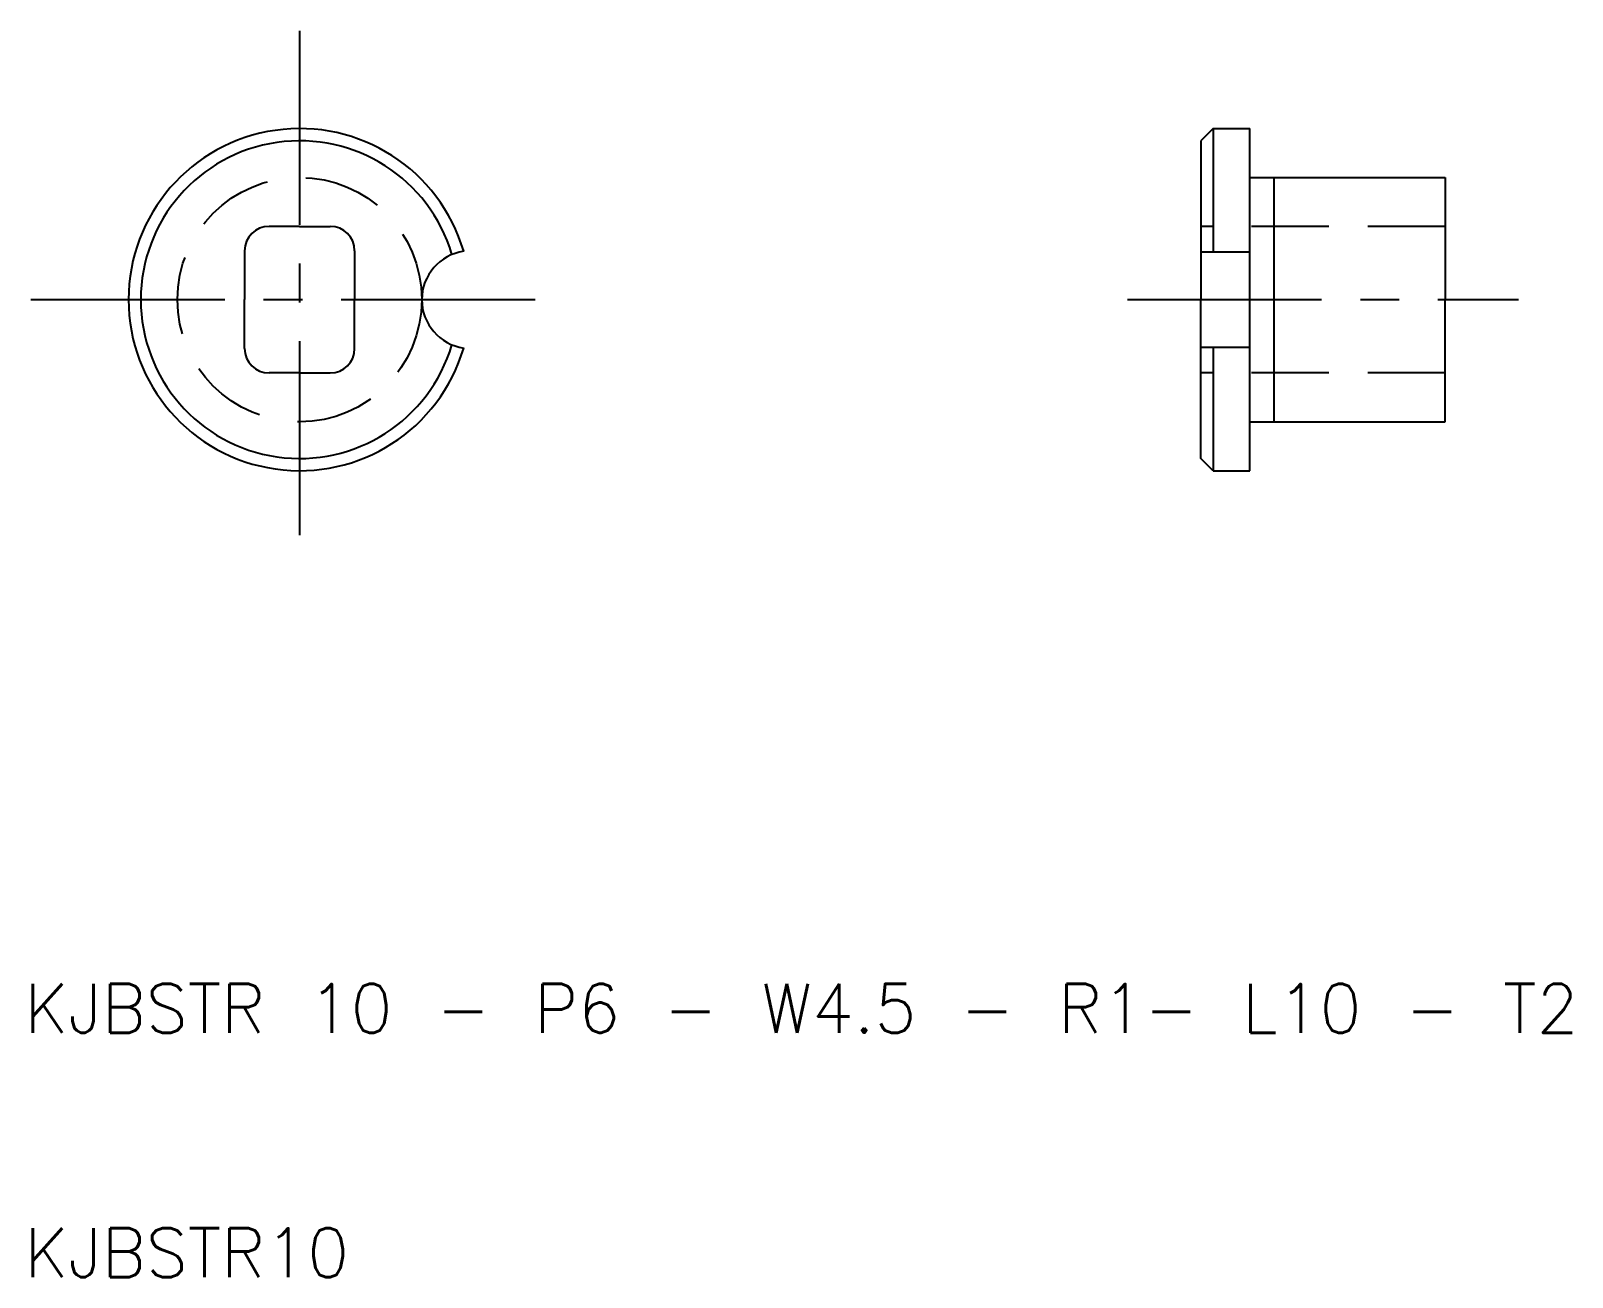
# Model space of a CAD drawing. Extents: x 10.3 to 73.3, y 10 to 61.
import ezdxf

# ---------------------------------------------------------------- set-up
doc = ezdxf.new("R2010")
doc.units = 0
doc.header["$LTSCALE"] = 0.25
doc.linetypes.add('CENTER', pattern=[50.8, 31.75, -6.35, 6.35, -6.35])
doc.linetypes.add('DASHED', pattern=[19.05, 12.7, -6.35])
doc.layers.get('0').update_dxf_attribs({"linetype": 'CONTINUOUS'})
doc.layers.add('CENTER', color=1, linetype='CENTER')
doc.styles.get("Standard").update_dxf_attribs({"font": 'txt.shx'})

msp = doc.modelspace()

# ---------------------------------------------------------------- linework, layer by layer
for p, q in [((58.651, 57), (58.151, 56.5)), ((58.651, 57), (58.651, 51.95)), ((58.651, 57), (60.151, 57)), ((60.151, 55), (60.151, 57)), ((58.151, 56.5), (58.151, 50)), ((60.151, 55), (68.151, 55)), ((60.151, 44), (60.151, 55)), ((61.151, 45), (61.151, 55)), ((68.151, 55), (68.151, 50)), ((21.267, 53), (20.017, 53)), ((21.267, 53), (22.517, 53)), ((19.017, 52), (19.017, 50)), ((23.517, 52), (23.517, 50)), ((58.151, 51.95), (60.151, 51.95)), ((19.017, 48), (19.017, 50)), ((23.517, 48), (23.517, 50)), ((58.151, 43.5), (58.151, 50)), ((68.151, 45), (68.151, 50)), ((58.151, 48.05), (60.151, 48.05)), ((58.651, 48.05), (58.651, 43)), ((21.267, 47), (20.017, 47)), ((21.267, 47), (22.517, 47)), ((60.151, 45), (68.151, 45)), ((60.151, 43), (60.151, 44)), ((58.651, 43), (58.151, 43.5)), ((58.651, 43), (60.151, 43))]:
    msp.add_line(p, q)
at = {"color": 3, "linetype": 'DASHED'}
for p, q in [((68.151, 53), (58.151, 53)), ((68.151, 47), (58.151, 47))]:
    msp.add_line(p, q, dxfattribs=at)
msp.add_circle((21.267, 50), 5, dxfattribs=at)
for centre, radius, start, end in [((21.267, 50), 7, 16.42642, 343.57358), ((21.267, 50), 6.5, 16.50575, 343.49425), ((20.017, 52), 1, 90, 180), ((22.517, 52), 1, 0, 90), ((28.267, 50), 2, 98.21321, 261.78679), ((20.017, 48), 1, 180, 270), ((22.517, 48), 1, 270, 0)]:
    msp.add_arc(centre, radius, start, end)
at = {"layer": 'CENTER', "color": 1, "linetype": 'CENTER'}
for p, q in [((21.267, 61), (21.267, 39)), ((10.267, 50), (32.267, 50)), ((55.151, 50), (71.151, 50))]:
    msp.add_line(p, q, dxfattribs=at)

# ---------------------------------------------------------------- texts
for s, p in [('KJBSTR 10 - P6 - W4.5 - R1- L10 - T2', (10, 20)), ('KJBSTR10', (10, 10))]:
    msp.add_text(s, height=2).set_placement(p)

doc.saveas('drawing.dxf')
